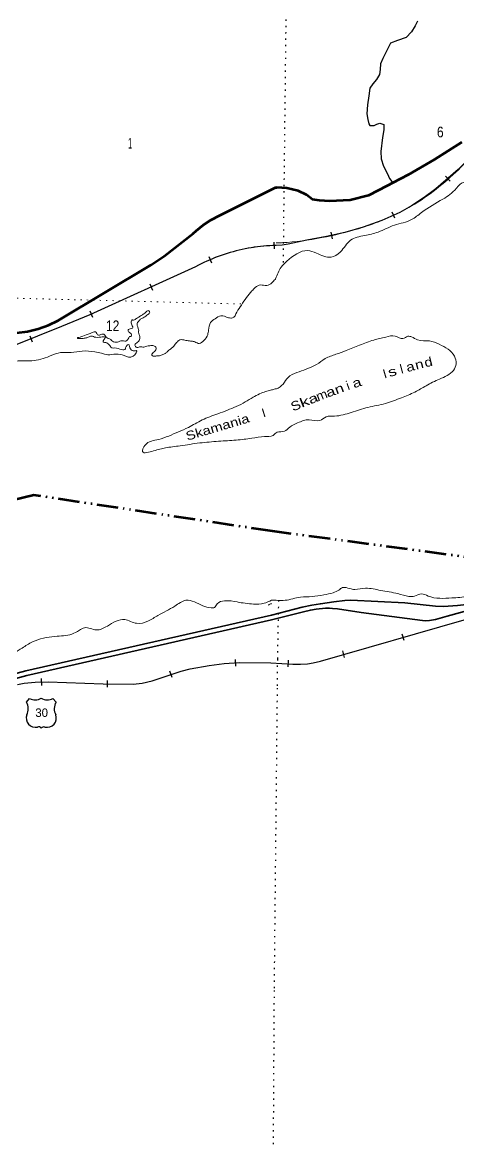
# Model space of a CAD drawing. Header units: feet. Extents: x -481249 to -254670, y -730376 to -544252.
# Drawn here: x -292513 to -285320, y -709890 to -691409 of the extents above; entities that cross this region are included whole.
import ezdxf
from ezdxf.enums import TextEntityAlignment as Align

# ---------------------------------------------------------------- set-up
doc = ezdxf.new("R2010")
doc.units = ezdxf.units.FT
doc.header["$LTSCALE"] = 70
doc.linetypes.add('DASH_DOUBLE_DOT', pattern=[9.2, 5, -1.2, 0.3, -1.2, 0.3, -1.2])
doc.linetypes.add('DOTTED', pattern=[1.5, 0.3, -1.2])
for name, color, linetype, lineweight in [('10', 7, 'DASH_DOUBLE_DOT', 70), ('16', 7, 'Continuous', 25), ('18', 7, 'Continuous', 35), ('23', 7, 'Continuous', 70), ('29', 7, 'Continuous', 25), ('34', 7, 'Continuous', 25), ('39', 7, 'Continuous', 13), ('42', 7, 'Continuous', 13), ('6', 7, 'DOTTED', 25), ('7', 7, 'DOTTED', 13)]:
    doc.layers.add(name, color=color, linetype=linetype, lineweight=lineweight)

msp = doc.modelspace()

# ---------------------------------------------------------------- linework, layer by layer
at = {"layer": '10', "lineweight": 60}
msp.add_lwpolyline([(-256208.54, -687611.63), (-256956.72, -687968.79), (-261768.39, -688238.79), (-267370.28, -690194.46), (-282181.14, -699635.16), (-284886.82, -700279.72), (-288388.73, -699810.89)], dxfattribs=at)
at = {"layer": '10'}
msp.add_lwpolyline([(-288388.73, -699810.89), (-292322.51, -699216.08), (-302922.81, -701733.62), (-307606.7, -705924.67), (-318146.03, -711086.42), (-320603.16, -711979.72)], dxfattribs=at)
at = {"layer": '16'}
for p, q in [((-292444.78, -702631.31), (-292393.47, -702572.55)), ((-292201.71, -702566.58), (-292201.99, -702566.78)), ((-292009.62, -702572.46), (-291958.23, -702631.31))]:
    msp.add_line(p, q, dxfattribs=at)
for centre, radius, start, end in [((-292637.76, -702741.94), 222.05, 332.97043, 29.75871), ((-292302.39, -702414.89), 182.07, 239.97227, 303.45418), ((-292100.61, -702415.39), 181.52, 236.33975, 300.08743), ((-292100.62, -702414.89), 182.07, 236.54582, 236.59441), ((-291765.26, -702741.94), 222.05, 150.24129, 207.02957), ((-292298.57, -702896.84), 151.42, 159.09177, 283.81923), ((-292104.45, -702896.84), 151.42, 256.18077, 20.90823)]:
    msp.add_arc(centre, radius, start, end, dxfattribs=at)
for centre, major_axis, start_param, end_param in [((-292243.23, -703095.66), (-19.56, 51.67), 4.95877769, 6.28318531), ((-292159.78, -703095.66), (19.56, 51.67), 0, 1.32637542)]:
    msp.add_ellipse(centre, major_axis=major_axis, ratio=0.929097, start_param=start_param, end_param=end_param, dxfattribs=at)
at = {"layer": '18'}
for p, q in [((-288406.82, -701271.63), (-287879.86, -701140.46)), ((-288405.86, -701194.48), (-287898.03, -701067.69))]:
    msp.add_line(p, q, dxfattribs=at)
for points in [[(-287898.03, -701067.69), (-287737.54, -701032.26), (-287598.08, -701007.9), (-287378.93, -700974.68), (-287195.2, -700952.54), (-287095.31, -700950.38), (-286206.21, -700995.85), (-285698.01, -701047.91), (-285567.06, -701054.41), (-285335.1, -701038.95), (-285087.79, -701012.33), (-284992.68, -700993.79)], [(-284971.74, -701065.81), (-285506.41, -701216.14), (-285697.66, -701267.02), (-285801.31, -701283.72), (-285865.51, -701288.15), (-285912.43, -701286.43), (-286924.35, -701154.32), (-287316.95, -701092.06), (-287400.19, -701084.84), (-287449.77, -701083.2), (-287513.96, -701083.2), (-287665.6, -701098.69), (-287764.1, -701114.21), (-287879.86, -701140.46)], [(-304566.71, -710427.5), (-297250.56, -704211.17), (-296927.2, -703972.22), (-296661.08, -703785.8), (-296346.84, -703590.82), (-296032.99, -703434.61), (-295302.52, -703082.26), (-294401.64, -702717.04), (-293965.32, -702548.55), (-293498.65, -702399.54), (-292458.17, -702118.94), (-288405.86, -701194.48)], [(-304521.3, -710487.33), (-297203.94, -704269.97), (-296883.39, -704033.1), (-296619.76, -703848.43), (-296310.28, -703656.4), (-295999.99, -703501.96), (-295272.11, -703150.86), (-294374.04, -702786.78), (-293940.38, -702619.32), (-293477.47, -702471.51), (-292440.06, -702191.74), (-288406.82, -701271.63)]]:
    msp.add_lwpolyline(points, dxfattribs=at)
at = {"layer": '23'}
for points in [[(-285263.75, -693385.34), (-285718.23, -693673.1), (-286152.23, -693925.09), (-286404.26, -694059.58)], [(-292607.68, -696536.56), (-292429.31, -696512.96), (-292254.39, -696470.84), (-292084.82, -696410.67), (-291922.48, -696333.11), (-290391.11, -695412.36), (-290175.79, -695269.52), (-289694.87, -694896.07), (-289646.97, -694850.45), (-289527.49, -694752.6), (-289398.43, -694667.77), (-289261.22, -694596.9), (-288351.06, -694140.42), (-288340.62, -694136.46), (-288328.57, -694134.66), (-288318.46, -694134.22)], [(-287965.37, -694190.31), (-288151.23, -694145.41), (-288318.46, -694134.22)], [(-286404.26, -694059.58), (-286499.23, -694110.25), (-286807.82, -694267.93), (-287105.36, -694341.6), (-287446.32, -694360.5), (-287614.58, -694351.94), (-287726.61, -694334.21), (-287827.91, -694258.53), (-287965.37, -694190.31)]]:
    msp.add_lwpolyline(points, dxfattribs=at)
at = {"layer": '29'}
msp.add_lwpolyline([(-285999.01, -691385.99), (-286034.03, -691463.63), (-286095.42, -691566.92), (-286182.69, -691655.8), (-286325.65, -691709.76), (-286444.45, -691754.06), (-286491.76, -691853.56), (-286567.74, -692002.73), (-286608.89, -692090.29), (-286612.04, -692184.45), (-286621.11, -692270.49), (-286672.24, -692353.9), (-286731.21, -692423.16), (-286782.19, -692494.54), (-286797.78, -692622.58), (-286821.63, -692770.53), (-286835.46, -692918.64), (-286816.57, -693013.13), (-286799.41, -693085.54), (-286783.68, -693109.83), (-286713.56, -693112.89), (-286669.18, -693089.51), (-286620.87, -693072.21), (-286551.02, -693097.31), (-286550.04, -693181.51), (-286571.65, -693309.45), (-286602.54, -693541.48), (-286596.01, -693663.84), (-286557.37, -693782.68), (-286492.78, -693909.92), (-286457.62, -693984.61), (-286404.26, -694059.58)], dxfattribs=at)
at = {"layer": '34'}
for p, q in [((-285460.95, -694032.5), (-285532.74, -693948.36)), ((-286371.29, -694644.05), (-286416.99, -694543.32)), ((-287397.78, -694982.43), (-287422.17, -694874.54)), ((-288364.92, -695038.96), (-288361.03, -695149.5)), ((-289438.46, -695275.68), (-289395.67, -695377.68)), ((-290412.43, -695727.6), (-290366.69, -695828.32)), ((-291402.14, -696174.17), (-291356.4, -696274.88)), ((-292390.61, -696583.27), (-292349.24, -696685.85)), ((-286217.85, -701617.98), (-286248.43, -701511.68)), ((-288993.09, -702040.95), (-288999.83, -701930.54)), ((-287198.81, -701894.81), (-287229.4, -701788.52)), ((-288132.47, -702048.09), (-288126.37, -701937.65)), ((-292194.47, -702355.84), (-292196.77, -702245.25)), ((-291111.45, -702387.57), (-291109.23, -702276.98)), ((-290044.12, -702228.66), (-290079.04, -702123.71))]:
    msp.add_line(p, q, dxfattribs=at)
at = {"layer": '34', "lineweight": 13}
msp.add_line((-291400.98, -696235.27), (-289656.85, -695443.25), dxfattribs=at)
at = {"layer": '34'}
for points in [[(-285081.09, -693597.77), (-285324.17, -693840.61), (-285694.6, -694156.64), (-285889.51, -694302.78), (-286094.93, -694438.12), (-286287.26, -694545.99), (-286585.38, -694681.21), (-286894.72, -694790.69), (-287193.23, -694877.53), (-287495.79, -694945.93), (-287820.02, -695003.72), (-288132.41, -695069.23), (-288228.06, -695087.39), (-288330.31, -695091.7)], [(-288330.31, -695091.7), (-288383.23, -695094.24), (-288434.49, -695096.91), (-288485.72, -695100.23), (-288536.66, -695104.73), (-288587.57, -695109.87), (-288638.32, -695115.93), (-288689.17, -695123.05), (-288739.61, -695130.95), (-288790.28, -695139.62), (-288840.39, -695149.35), (-288890.74, -695159.86), (-288940.53, -695171.41), (-288990.31, -695183.62), (-289039.66, -695196.59), (-289089.11, -695210.62), (-289138.01, -695225.69), (-289186.62, -695241.26), (-289235.34, -695257.9), (-289283.38, -695275.17), (-289331.25, -695293.35), (-289378.83, -695312.71), (-289425.88, -695332.44), (-289472.74, -695353.09), (-289519.33, -695374.9), (-289565.37, -695397.11), (-289611, -695420.08), (-289656.36, -695444.24), (-291400.54, -696236.28), (-291866.25, -696430.71), (-292661.3, -696751.28)], [(-288413.9, -701983.55), (-288053.09, -702003.48), (-287925.85, -702005.7), (-287810.84, -702001.27), (-287717.98, -701986.89), (-287596.29, -701957.01), (-285225.13, -701274.75)], [(-292592.98, -702343.36), (-292484.34, -702321.17), (-292300.35, -702303.43), (-292087.59, -702299), (-291182.36, -702328.93), (-290685.21, -702338.89), (-290538.52, -702321.35), (-290375.29, -702281.3), (-289895.34, -702121.62), (-289746.01, -702081.79), (-289430.18, -702026.47), (-289182.85, -701995.2), (-288930.47, -701979.81), (-288415.63, -701983.17)]]:
    msp.add_lwpolyline(points, dxfattribs=at)
at = {"layer": '34', "lineweight": 13}
for points in [[(-288413.96, -701984.65), (-288053.13, -702004.58), (-287925.84, -702006.8), (-287810.73, -702002.37), (-287717.76, -701987.97), (-287596.01, -701958.07), (-285224.81, -701275.8)], [(-292592.74, -702344.43), (-292484.18, -702322.26), (-292300.29, -702304.53), (-292087.6, -702300.1), (-291182.39, -702330.03), (-290685.16, -702339.99), (-290538.32, -702322.43), (-290374.98, -702282.36), (-289895.02, -702122.67), (-289745.77, -702082.87), (-289430.02, -702027.56), (-289182.75, -701996.3), (-288930.44, -701980.91), (-288415.64, -701984.27)]]:
    msp.add_lwpolyline(points, dxfattribs=at)
for centre, radius, start, end in [((-288261.97, -698026.3), 2935.62, 91.95146, 118.36948), ((-310565.2, -650871.19), 49245.98, 290.31466, 292.9018)]:
    msp.add_arc(centre, radius, start, end, dxfattribs=at)
msp.add_spline([(-261118.49, -684692.96), (-261186.54, -684902.46), (-261332.31, -685186.87), (-261520.98, -685536.77), (-261805.35, -685845.13), (-262159.22, -686100.34), (-262512.28, -686289.42), (-263134.02, -686486.46), (-263860.11, -686693.95), (-264932.06, -686992.41), (-265650.08, -687196.02), (-266372.34, -687427.58), (-267079.81, -687639.36), (-268661.36, -688202), (-268934.94, -688326.88), (-269740.16, -688777.69), (-271165.93, -689666.27), (-271538.62, -689874.89), (-272434.97, -690338.36), (-273188.14, -690629.62), (-274255.54, -690884.07), (-275165.07, -691012.62), (-276612.05, -691165.12), (-277601.15, -691244.37), (-278534.75, -691374.56), (-278979.04, -691484.09), (-279587.41, -691735.45), (-280358.3, -692164.74), (-280951.86, -692516.53), (-281369.18, -692714.66), (-281817.06, -692790.07), (-282545.92, -692730.95), (-283180.27, -692647.2), (-283645.33, -692652.19), (-284125.93, -692806.89), (-284680.08, -693187.73), (-285323.42, -693841.42), (-286094.36, -694439.06), (-286894.38, -694791.74), (-287495.57, -694947.01), (-288146.12, -695041.39), (-288330.43, -695051.31)], degree=3, dxfattribs=at)
at = {"layer": '39'}
for points in [[(-299398.85, -691830.94), (-299390.9, -691819.16), (-299114.95, -691480.04), (-298929.67, -691195.9), (-298787.62, -691019.38), (-298516.95, -690796.35), (-298220.54, -690599.66), (-298044.77, -690269.35), (-297890.68, -690090.97), (-297690.74, -689929.17), (-297370.18, -689720.76), (-297194.02, -689536.64), (-297183.99, -689534.76), (-297167.58, -689316.67), (-297009.53, -689142.35), (-296897.8, -688993.5), (-296573.62, -688819.17), (-296195.58, -688661.52), (-295857.44, -688491.38), (-295494.81, -688279.47), (-295318.84, -688113.37), (-295234.47, -687904.11), (-295057.93, -687685.95), (-294615.49, -687497.04), (-294415, -687467.42), (-294235.15, -687493.62), (-293756.47, -687467.35), (-293369.89, -687261.74), (-293199.38, -687045.51), (-293153.34, -686863.83), (-293009.72, -686545.14), (-292871.69, -686370.58), (-292503.54, -686020.55), (-292360.1, -685900.12)], [(-288404.03, -700949.1), (-288300.91, -700952.53), (-288180.11, -700951.47), (-287926.93, -700899.18), (-287736.4, -700890.03), (-287543.63, -700860.88), (-287388.89, -700827.14), (-287296.14, -700782.44), (-287231.5, -700741.33), (-287115.47, -700759.12), (-287029.45, -700772.45), (-286852.83, -700753.07), (-286604.73, -700788.89), (-286320.75, -700841.28), (-286138.91, -700886.12), (-286048.68, -700883.48), (-285931.99, -700847.16), (-285822.16, -700880.89), (-285433.71, -700912.82), (-285166.82, -700886.79), (-284988.02, -700853.41), (-284737.09, -700821.13), (-284439.36, -700731.43), (-284181.5, -700625.09), (-283984.09, -700543.9), (-283724.99, -700499.71), (-283505.73, -700434.88), (-283362.52, -700360.88), (-283277.4, -700284), (-283225.27, -700282.79), (-283091.16, -700296.84), (-282888.24, -700257.82), (-282358.44, -700039.34), (-282027.67, -699869.97), (-281668.52, -699674.97), (-281335.54, -699489.6), (-281051.05, -699335.56), (-280787.58, -699261.38), (-280552.02, -699174.75), (-280357.03, -699127.59), (-280067.01, -699013.72), (-279958.12, -698959.25), (-279821.28, -698915.22), (-279572.87, -698760.64), (-279368.9, -698635.45), (-279068.5, -698491.67), (-278733.33, -698290.3), (-278271.25, -698036.73), (-277825.1, -697774.9), (-277373.06, -697523.18), (-277177.14, -697399.88), (-276898.44, -697227.71), (-276567.44, -697040.31), (-276252.85, -696882.72), (-276145.64, -696802.16), (-276141.04, -696754.13), (-276132.37, -696700.15), (-276082.49, -696718.94), (-276028.62, -696739.79), (-275905.5, -696669.5), (-275643.06, -696515.13), (-275319.96, -696317.58), (-274979.06, -696140.35), (-274611.88, -695943.47), (-274258.47, -695726.34), (-273959.69, -695550.47), (-273695.33, -695404.15), (-273509.19, -695260.65), (-273301.43, -695153.55), (-273086.01, -695074.63), (-272912.3, -694965.02), (-272688.88, -694888.23), (-272463.24, -694793.43), (-272299.82, -694705.71), (-272176.24, -694597.34), (-271990.99, -694527.99), (-271716.3, -694355.76), (-271426.56, -694263.94), (-271180.47, -694135.38), (-270926.48, -694016.96), (-270654.28, -693884.78), (-270402.76, -693804.4), (-270269.74, -693744.28), (-270143.15, -693718.14), (-270042.1, -693649.51), (-269905.29, -693607.49), (-269789.94, -693517.03), (-269610.22, -693407.51), (-269500.15, -693256.85), (-269320.79, -693177.39), (-269159.33, -693085.63)], [(-284871.53, -693930.42), (-284946.41, -693989.42), (-285063.3, -694041.77), (-285135.93, -694080.75), (-285237.82, -694053.16), (-285355.22, -694147.59), (-285577.88, -694326.61), (-285931.33, -694547.75), (-286093.8, -694665.69), (-286378.06, -694757.36), (-286646.52, -694871.15), (-286869.99, -694928.4), (-287101.42, -695005.07), (-287270.17, -695200.95), (-287421.52, -695284.84), (-287663.24, -695219.06), (-287811.04, -695176.74), (-288149.91, -695352), (-288244.55, -695451.3), (-288337.07, -695642.54)], [(-288337.07, -695642.54), (-288346.1, -695653.32), (-288398.75, -695708.76), (-288483.31, -695753.8), (-288585.3, -695744.56), (-288671.82, -695785.57), (-288728.49, -695842.96), (-288817.77, -695952.03), (-288901.21, -696077.19), (-288976.56, -696194.43), (-289047.67, -696289.7), (-289111.67, -696284.93), (-289239.42, -696253.34), (-289336.04, -696302.24), (-289408.79, -696365.45), (-289444.18, -696489.19), (-289457.05, -696567.13), (-289520.13, -696660.5), (-289598.75, -696711.61), (-289668.52, -696684.74), (-289722.42, -696672.07), (-289796.38, -696663.17), (-289872.28, -696648.23), (-289918.35, -696651.68), (-289968.87, -696695.13), (-290015.54, -696752.65), (-290058.04, -696794.19), (-290108.49, -696831.63), (-290140.88, -696865.28), (-290183.18, -696888.8), (-290235.46, -696910.2), (-290301.59, -696917.41), (-290353.65, -696918.79), (-290377.49, -696902.48), (-290338.84, -696846.87), (-290306.09, -696781.18), (-290343.77, -696748.68), (-290411.81, -696747.86), (-290461.96, -696757.27), (-290526.18, -696772.52), (-290564.14, -696766.05), (-290626.29, -696775.31), (-290657.89, -696736.88), (-290613.33, -696689.36), (-290576.63, -696627.72), (-290585.95, -696565.52), (-290595.12, -696489.31), (-290594.76, -696488.46)], [(-290596.78, -696486.03), (-290608.56, -696437.08), (-290622.08, -696392.86), (-290593.49, -696341.14), (-290557.07, -696305.53), (-290506.72, -696278.1), (-290446.18, -696232.77), (-290413.71, -696193.11), (-290425.48, -696170.94), (-290495.99, -696212.14), (-290543.43, -696242.88), (-290593.31, -696276.14), (-290640.42, -696303.84), (-290693.06, -696323.24), (-290704.15, -696320.47), (-290712.46, -696334.32), (-290710.25, -696401.81), (-290692.59, -696434.07), (-290694.88, -696460.07), (-290736.99, -696467.57), (-290771.35, -696497.2), (-290743.73, -696533.58), (-290717.88, -696549.91), (-290726.38, -696593.87), (-290734.38, -696593.77), (-290766.82, -696631.43), (-290783.47, -696655.4)], [(-290783.43, -696655.27), (-290789.19, -696663.2), (-290867.29, -696666.27), (-290945.58, -696687.35), (-291027.48, -696672.34), (-291057.22, -696645.95), (-291132.83, -696604.98), (-291168.35, -696558.5), (-291200.37, -696558.11), (-291272.55, -696569.25), (-291304.04, -696520.81), (-291360.19, -696530.15), (-291490.85, -696580.64), (-291584.46, -696611.88)], [(-291581.85, -696611.41), (-291603.67, -696619.37), (-291604.02, -696623.88), (-291603.67, -696629.07), (-291596.4, -696630.81), (-291574.62, -696629.41)], [(-291574.62, -696629.41), (-291509.37, -696626.47), (-291449.2, -696615.18), (-291372.86, -696590.07), (-291301.01, -696608.96), (-291146.95, -696614.83), (-291181.72, -696682.5), (-291117.87, -696701.29), (-291036.72, -696784.38), (-290986.69, -696784.98), (-290814.7, -696799.07), (-290810.5, -696781.1), (-290753.91, -696731.72), (-290748.2, -696757.82), (-290700.93, -696828.48), (-290666.98, -696834.9), (-290634.87, -696827.28), (-290687.96, -696922.76), (-290833.95, -696910.99), (-291106.05, -696899.69)], [(-288359.69, -697466.03), (-288292.38, -697446.22), (-288100.81, -697242.77), (-287947.68, -697176.94), (-287796.67, -697121.09), (-287661.63, -697059), (-287520.13, -696960.93), (-287342.87, -696889.45), (-287171.73, -696825.89), (-286952.2, -696739.02), (-286718.67, -696654.36), (-286521.64, -696605.23), (-286363.11, -696589.59), (-286237.32, -696629.57), (-286154.7, -696592.74), (-286094.68, -696601.66), (-285995.09, -696653.27), (-285800.85, -696668.24), (-285637.19, -696724.82), (-285493.83, -696803.15), (-285389.04, -696920.99), (-285358.49, -697045.71), (-285403.92, -697155.26), (-285634.16, -697298.09), (-285855.99, -697408.98), (-286039.64, -697512.43), (-286261.27, -697607.29), (-286524.99, -697701.51), (-286814.39, -697765.28), (-287090.01, -697849.31), (-287365.33, -697909.28), (-287503.8, -697923.22), (-287608.76, -697983.77), (-287784.97, -697969.08), (-287974.02, -698022.34), (-288103.16, -698092.54), (-288192.16, -698159.34), (-288313.82, -698177.34), (-288369.17, -698224.07)], [(-291106.05, -696899.69), (-291525.69, -696836.55), (-291710.08, -696858.36), (-291884.27, -696862.27), (-292171.59, -696960.93), (-292474.25, -696999.33), (-292692.51, -697006.71), (-293009.74, -697095.01), (-293246.5, -697146.22), (-293445.58, -697229.93), (-293428.21, -697288.22), (-293478.02, -697449.83), (-293513.81, -697427.37), (-293575.25, -697372.55), (-293637.82, -697419.86), (-293702.84, -697507.19), (-293790.65, -697484.1), (-293835.35, -697543.64), (-293979.86, -697579.95), (-294066.16, -697600.94), (-294132.14, -697594.13), (-294197.99, -697575.31), (-294274.06, -697576.4), (-294396.37, -697594.95), (-294516.56, -697603.51), (-294638.99, -697634.08), (-294750.02, -697718.85), (-294829.52, -697850.06), (-294900.01, -697889.27), (-295024.45, -697919.81), (-295143.08, -697968.44), (-295269.58, -698004.96), (-295444.36, -698062.93), (-295538.76, -698091.83), (-295673.44, -698144.28), (-295761.94, -698183.26), (-295940.26, -698199.13), (-296100.39, -698199.2), (-296192.88, -698236.14), (-296269.96, -698329.33), (-296302.96, -698417.05), (-296394.01, -698506.07), (-296522.71, -698560.59), (-296719.31, -698600.27), (-296897.52, -698606.13), (-297043.73, -698614.38), (-297188.38, -698662.7), (-297361.04, -698710.68), (-297419.35, -698734.01), (-297547.9, -698774.51), (-297662.15, -698789.16), (-297808.65, -698823.44), (-297813.58, -698907.49), (-297850.61, -698999.16), (-297925.77, -699098.39), (-297967.64, -699083.86), (-298009.1, -699031.29), (-298062.45, -698968.57), (-298150.64, -698979.52), (-298319.46, -699041.57), (-298436.6, -699136.28), (-298550.08, -699263.08), (-298619.32, -699370.38), (-298748.75, -699490.98), (-298872.14, -699607.65), (-298914.8, -699665.21), (-298996.92, -699670.23), (-299076.01, -699581.16), (-299135.98, -699574.42), (-299352.95, -699645.9), (-299427.77, -699715.09), (-299526.83, -699804.01), (-299557.97, -699905.77), (-299699.56, -700040.24), (-299888.24, -700088.03), (-300078.7, -700115.77), (-300243.3, -700157.84), (-300371.56, -700172.32), (-300388.08, -700035.94), (-300553.25, -700130.07), (-300719.62, -700152.1), (-300863.72, -700150.36), (-301011.93, -700158.58), (-301096.17, -700173.58), (-301210.9, -700232.28), (-301254.1, -700337.9), (-301346.27, -700346.8), (-301460.68, -700375.46), (-301668.1, -700489.11), (-301788.98, -700559.74), (-301915.92, -700636.31), (-302010.98, -700725.28), (-302083.66, -700782.48), (-302365.22, -700903.25), (-302522.34, -700993.47), (-302627.62, -701102.35), (-302781.07, -701222.66)], [(-288369.17, -698224.07), (-288378.32, -698228.57), (-288518.78, -698248.65), (-288729.25, -698276.15), (-288987.78, -698305.07), (-289276.24, -698325.62), (-289588.81, -698353.89), (-289911.58, -698400.06), (-290154.16, -698435.19), (-290348.87, -698484.9), (-290531.14, -698496.72), (-290491.97, -698393.06), (-290264.69, -698293.67), (-289939.06, -698169.43), (-289776.14, -698097.3), (-289548.6, -697973.88), (-289291.28, -697872.85), (-289130.46, -697810.7), (-288989.7, -697752.32), (-288836.74, -697676.07), (-288709.8, -697599.5), (-288601.08, -697542.73), (-288502.58, -697503.87), (-288420.28, -697482.83), (-288359.69, -697466.03)], [(-307956.14, -711429.89), (-307498.87, -711436.71), (-307107.25, -711410.23), (-306815.69, -711369.82), (-306377.28, -711186.12), (-305828.85, -710902.47), (-305115.99, -710503.89), (-304624.16, -710127.08), (-304280.8, -709751.4), (-303795.97, -709432.5), (-303485.78, -709120.23), (-303390.41, -709056.02), (-303296.29, -709065.84), (-303218.08, -709067.35), (-303205.51, -709035.57), (-303254.33, -708956.57), (-303174.83, -708882.04), (-302967.98, -708749.92), (-302687.07, -708499.72), (-302440.2, -708296.84), (-302105.17, -707811.7), (-301766.27, -707794.34), (-301523.26, -707564.72), (-301188.23, -707308.91), (-300985.45, -707079.57), (-300756.21, -706876.69), (-300632.78, -706726.74), (-300403.54, -706479.75), (-300050.87, -706303.34), (-299911.82, -706198.83), (-299550.04, -705801.5), (-299449.24, -705653.32), (-299271.76, -705478.61), (-298926.23, -705092.97), (-298581.74, -704769.36), (-298479.82, -704673.24), (-298294.05, -704482.68), (-297916.12, -704079.65), (-297814.84, -704021.55), (-297743.35, -704064.96), (-297736.04, -704107.14), (-297703.92, -704105.75), (-297668.58, -704032.38), (-297691.83, -703983.89), (-297665.91, -703874.31), (-297549.51, -703752.46), (-297235.22, -703554.36), (-297083.75, -703375.14), (-296905.33, -703144.4), (-296613.06, -703061.97), (-296535.91, -703007.41), (-296305.94, -702931.78), (-296144.82, -703012.95), (-295935.68, -703061.68), (-295829.88, -703004.35), (-295508.07, -702849.99), (-294996.7, -702642.7), (-294229.65, -702342.79), (-293563.99, -702148.73), (-293105.52, -702020.83), (-292990.9, -701950.26), (-292955.64, -701875.29), (-292799.24, -701854.51), (-292516.46, -701739.87), (-292346.25, -701639.07), (-291977.61, -701548.1), (-291698.12, -701509.46), (-291572.67, -701445.83), (-291489.74, -701405.39), (-291291.75, -701441.23), (-291112.12, -701376.65), (-290825.46, -701270.09), (-290629.91, -701331.9), (-290442.74, -701295.48), (-290276.64, -701200.61), (-289999.23, -701047.83), (-289815.05, -700951.31), (-289535.72, -701040.76), (-289399.92, -701077.4), (-289345.64, -701070.44), (-289298.51, -701011.3), (-289177.27, -700959.6), (-288970.99, -700979.59), (-288700.73, -701012.82), (-288528.01, -701000.93), (-288404.03, -700949.1)], [(-288457.33, -701031.05), (-288442.07, -701023), (-288420.02, -701011.45), (-288404.06, -701004.55)]]:
    msp.add_spline(points, degree=3, dxfattribs=at)
at = {"layer": '6'}
for points in [[(-288128.57, -684374.12), (-288173.75, -685458.2), (-288161.72, -690731.98), (-288214.7, -695408.46)], [(-288290.13, -700952.77), (-288308.22, -701923.61), (-288312.03, -702400.57), (-288362.88, -707392.44), (-288392.52, -712617.12), (-288442.59, -717873.56), (-288508.4, -723105.72)]]:
    msp.add_lwpolyline(points, dxfattribs=at)
at = {"layer": '7'}
msp.add_lwpolyline([(-302178.56, -695953.6), (-298747.75, -695944.33), (-293547.41, -695938.23), (-288889.46, -696059.28)], dxfattribs=at)

# ---------------------------------------------------------------- texts
at = {"layer": '16'}
msp.add_text('30', height=140, dxfattribs=at).set_placement((-292195.16, -702877.09), align=Align.CENTER)
at = {"layer": '42'}
for s, rotation, width, p in [('d', 13.505, 1.2, (-285800.82, -697090.32)), ('a', 14.88, 1.25, (-286096.99, -697165.91)), ('n', 14.88, 1.25, (-285950.08, -697126.88)), ('a', 18.212, 1.3, (-286974.59, -697427.5)), ('s', 16.546, 1.4, (-286392.18, -697246.48)), ('a', 19.879, 1.35, (-287406.68, -697578.98)), ('n', 19.879, 1.35, (-287263.74, -697527.3)), ('S', 23.211, 1.2, (-287975.87, -697802.76)), ('k', 21.545, 1.55, (-287833.72, -697744.07)), ('a', 21.545, 1.4, (-287692.34, -697688.25)), ('m', 21.545, 1.1, (-287550.96, -697632.43))]:
    msp.add_text(s, height=150, rotation=rotation, dxfattribs=dict(at, width=width)).set_placement(p, align=Align.CENTER)
for s, rotation, p in [('l', 14.88, (-286241.39, -697204.29)), ('I', 16.546, (-286515.23, -697283.03)), ('i', 19.879, (-287120.8, -697475.61))]:
    msp.add_text(s, height=150, rotation=rotation, dxfattribs=at).set_placement(p, align=Align.CENTER)
msp.add_text('I', height=145.8, rotation=17, dxfattribs=at).set_placement((-288538.75, -697932.89))
at = {"layer": '42', "width": 1.25}
msp.add_text('Skamania', height=145.8, rotation=16.573, dxfattribs=at).set_placement((-289794.1, -698316.66))
at = {"layer": '7'}
for s, width, p in [('6', 0.85, (-285676.67, -693306.03)), ('1', 0.4, (-290769.86, -693491.3)), ('12', 0.85, (-291135.21, -696505.7))]:
    msp.add_text(s, height=175, dxfattribs=dict(at, width=width)).set_placement(p)

doc.saveas('drawing.dxf')
